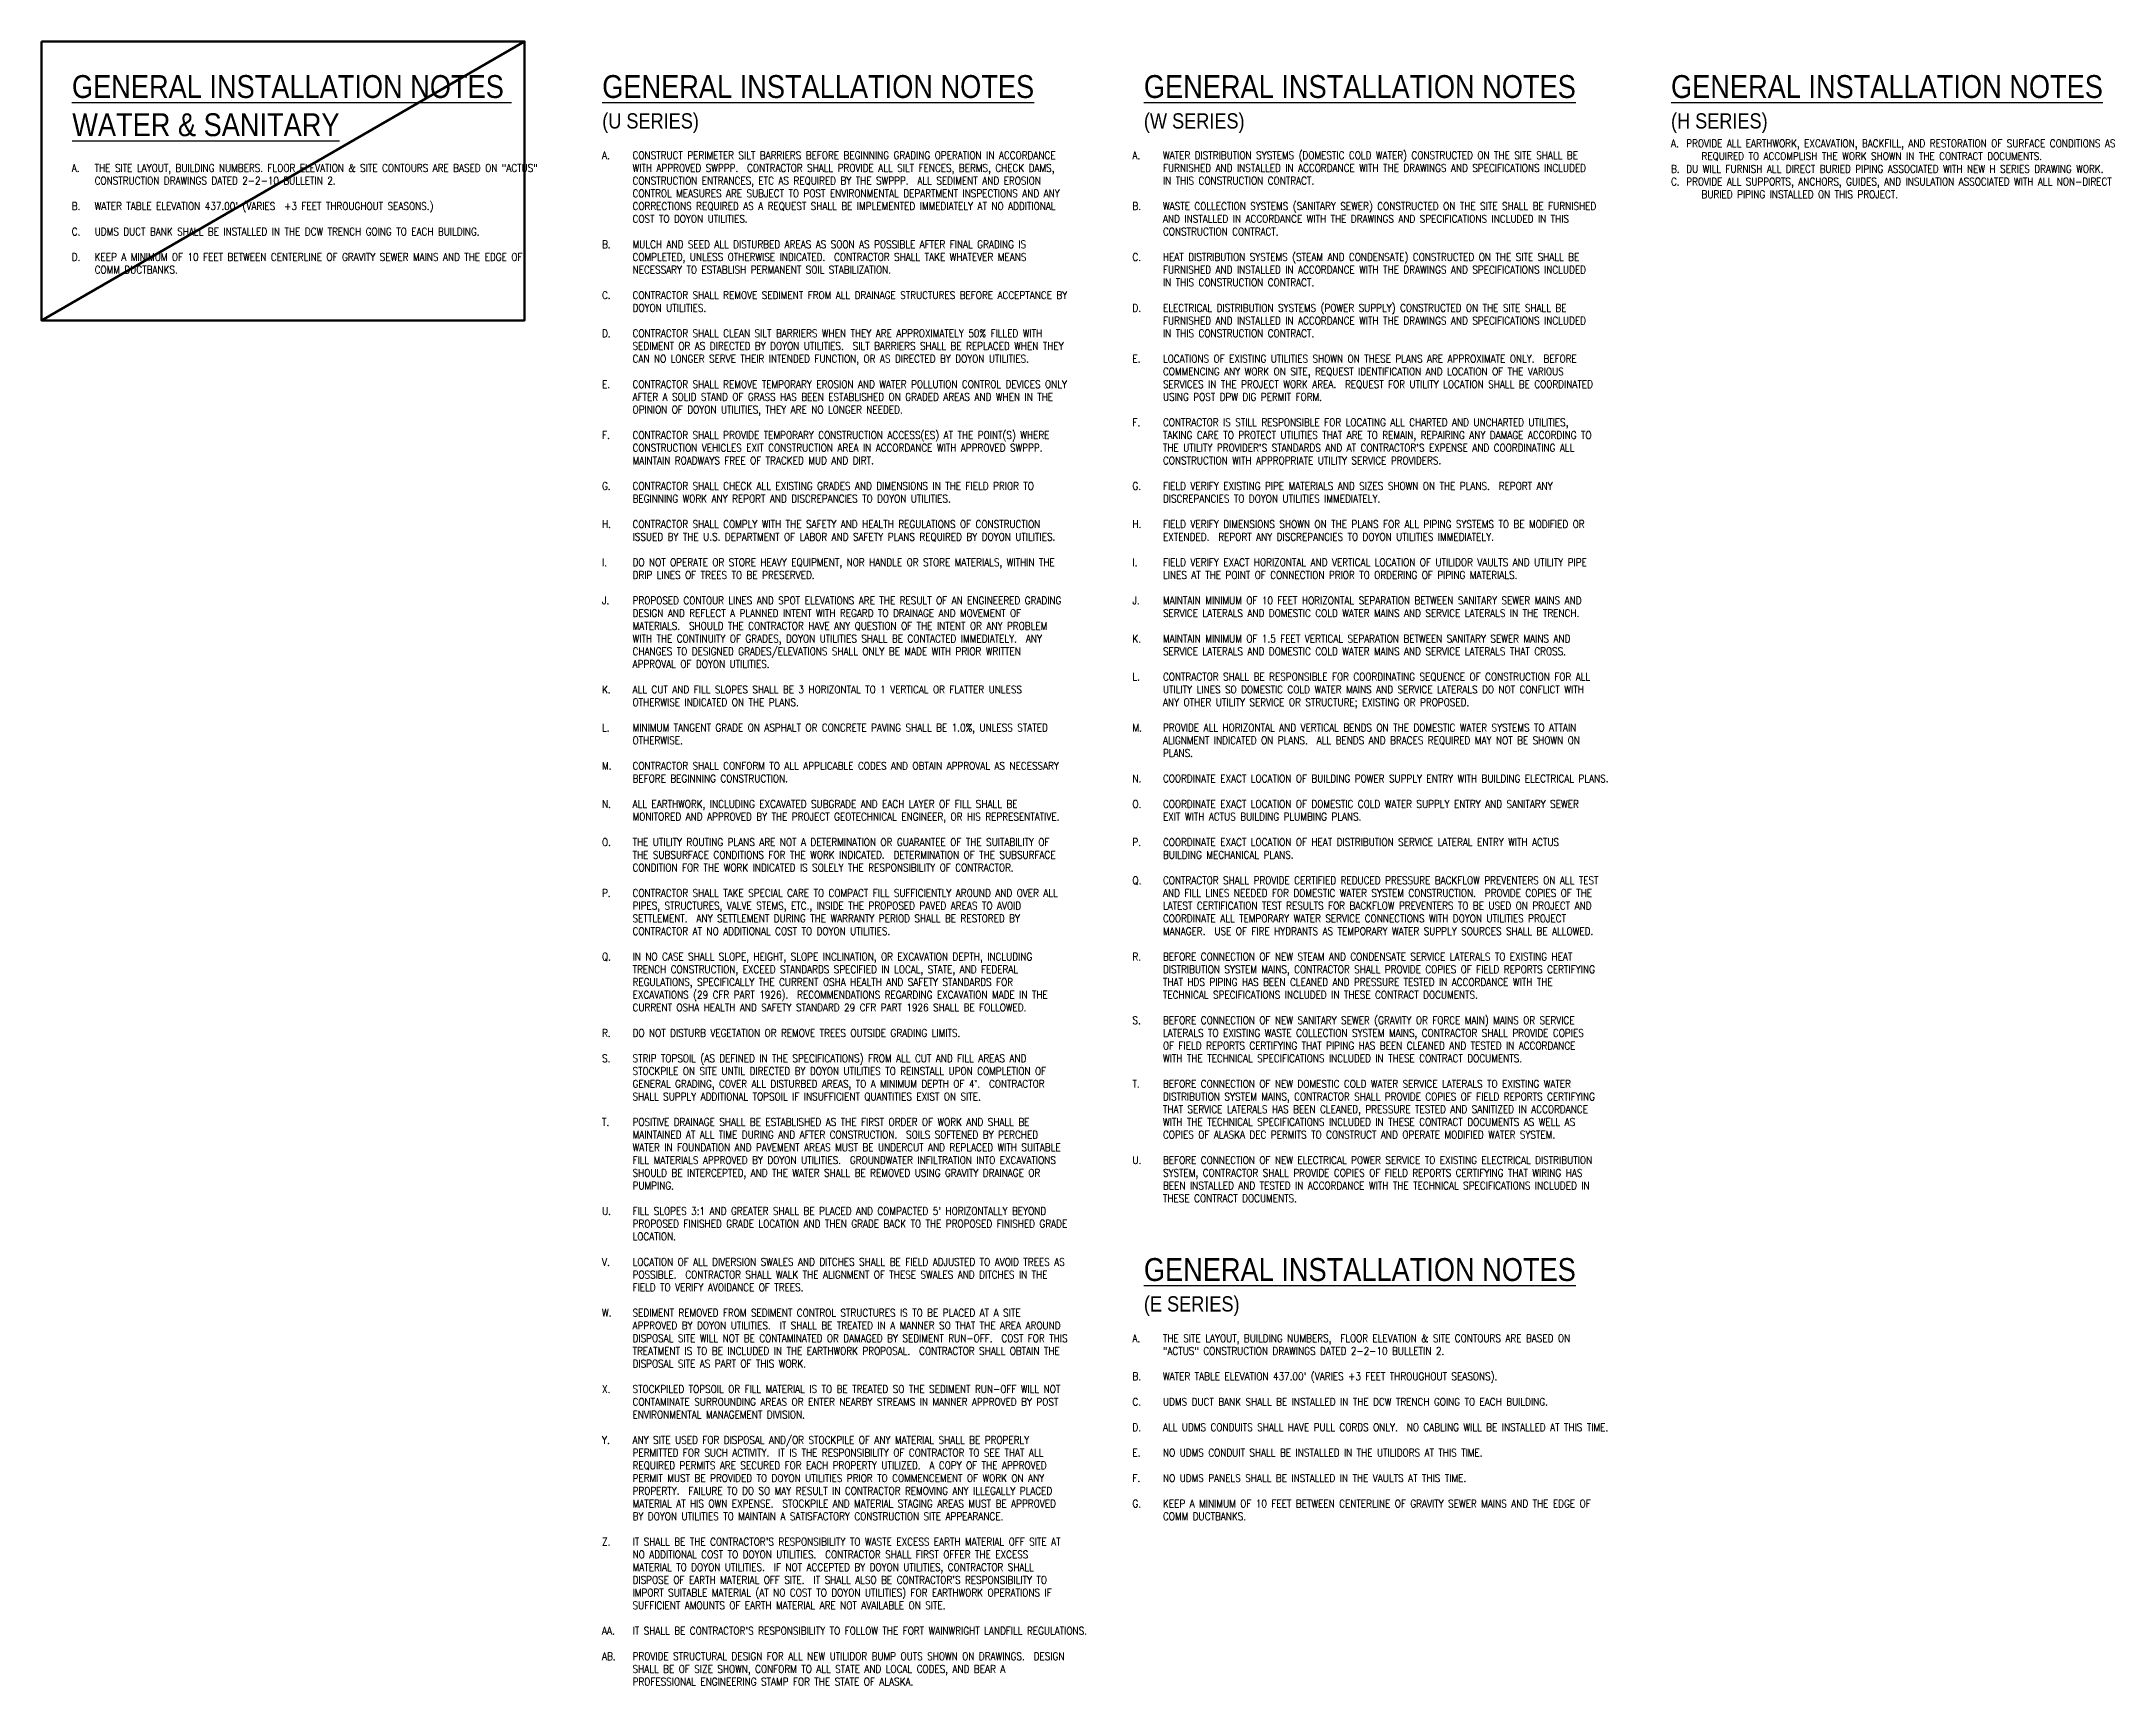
# Model space of a CAD drawing. Header units: inches. Extents: x 56 to 3895, y -697 to 736.
# Drawn here: x 2265 to 3895, y -556 to 736 of the extents above; entities that cross this region are included whole.
import ezdxf

# ---------------------------------------------------------------- set-up
doc = ezdxf.new("R2010")
doc.units = ezdxf.units.IN
doc.header["$LTSCALE"] = 0.5
doc.header["$MEASUREMENT"] = 0
doc.layers.get('Defpoints').update_dxf_attribs({"color": 251, "lineweight": 140})
doc.layers.add('GENERAL NOTES', color=41, linetype='Continuous')
doc.styles.add('RomanS', font='romans.shx', dxfattribs={"width": 0.85})

msp = doc.modelspace()

# ---------------------------------------------------------------- linework, layer by layer
at = {"layer": 'Defpoints'}
msp.add_line((2644.5, 736.3), (2264.6, 516.9), dxfattribs=at)
msp.add_lwpolyline([(2264.6, 736.3), (2644.5, 736.3), (2644.5, 516.9), (2264.6, 516.9)], close=True, dxfattribs=at)

# ---------------------------------------------------------------- texts
at = {"layer": 'GENERAL NOTES', "width": 365.464, "attachment_point": 1, "style": 'RomanS'}
for s, insert, char_height in [('\\A1;\\pi-0.25,l0.4;{\\fArial|b0|i0|c0|p34;\\H2.9999x;\\LGENERAL INSTALLATION NOTES  WATER & SANITARY\\A0;\\Fromans|c0;\\H0.33334x;\\l\\P\\P\\pi-18,l18,t18;A.^ITHE SITE LAYOUT, BUILDING NUMBERS. FLOOR ELEVATION & SITE CONTOURS ARE BASED ON "ACTUS" CONSTRUCTION DRAWINGS DATED 2-2-10 BULLETIN 2.\\P\\pi0,l0,tz;\\P\\pi-18,l18,t18;B.^IWATER TABLE ELEVATION 437.00\' (VARIES  +3 FEET THROUGHOUT SEASONS.)\\P\\pi0,l0,tz;\\P\\pi-18,l18,t18;C.^IUDMS DUCT BANK SHALL BE INSTALLED IN THE DCW TRENCH GOING TO EACH BUILDING.\\P\\pi0,l0,tz;\\P\\pi-18,l18,t18;D.^IKEEP A MINIMUM OF 10 FEET BETWEEN CENTERLINE OF GRAVITY SEWER MAINS AND THE EDGE OF COMM DUCTBANKS.}', (2288.4, 709.8), 6), ("\\A1;\\pi-0.25,l0.4;{\\fArial|b0|i0|c0|p34;\\H2.9999x;\\LGENERAL INSTALLATION NOTES\\P\\H0.66669x;\\l(U SERIES)\\A0;\\Fromans|c0;\\P\\H0.49999x;\\P\\pi-24,l24,t24;A.^ICONSTRUCT PERIMETER SILT BARRIERS BEFORE BEGINNING GRADING OPERATION IN ACCORDANCE WITH APPROVED SWPPP.  CONTRACTOR SHALL PROVIDE ALL SILT FENCES, BERMS, CHECK DAMS, CONSTRUCTION ENTRANCES, ETC AS REQUIRED BY THE SWPPP.  ALL SEDIMENT AND EROSION CONTROL MEASURES ARE SUBJECT TO POST ENVIRONMENTAL DEPARTMENT INSPECTIONS AND ANY CORRECTIONS REQUIRED AS A REQUEST SHALL BE IMPLEMENTED IMMEDIATELY AT NO ADDITIONAL COST TO DOYON UTILITIES.\\P\\ptz;\\P\\pt24;B.^IMULCH AND SEED ALL DISTURBED AREAS AS SOON AS POSSIBLE AFTER FINAL GRADING IS COMPLETED, UNLESS OTHERWISE INDICATED.  CONTRACTOR SHALL TAKE WHATEVER MEANS NECESSARY TO ESTABLISH PERMANENT SOIL STABILIZATION.\\P\\ptz;\\P\\pt24;C.^ICONTRACTOR SHALL REMOVE SEDIMENT FROM ALL DRAINAGE STRUCTURES BEFORE ACCEPTANCE BY DOYON UTILITIES.\\P\\ptz;\\P\\pt24;D.^ICONTRACTOR SHALL CLEAN SILT BARRIERS WHEN THEY ARE APPROXIMATELY 50% FILLED WITH SEDIMENT OR AS DIRECTED BY DOYON UTILITIES.  SILT BARRIERS SHALL BE REPLACED WHEN THEY CAN NO LONGER SERVE THEIR INTENDED FUNCTION, OR AS DIRECTED BY DOYON UTILITIES.\\P\\ptz;\\P\\pt24;E.^ICONTRACTOR SHALL REMOVE TEMPORARY EROSION AND WATER POLLUTION CONTROL DEVICES ONLY AFTER A SOLID STAND OF GRASS HAS BEEN ESTABLISHED ON GRADED AREAS AND WHEN IN THE OPINION OF DOYON UTILITIES, THEY ARE NO LONGER NEEDED.\\P\\ptz;\\P\\pt24;F.^ICONTRACTOR SHALL PROVIDE TEMPORARY CONSTRUCTION ACCESS(ES) AT THE POINT(S) WHERE CONSTRUCTION VEHICLES EXIT CONSTRUCTION AREA IN ACCORDANCE WITH APPROVED SWPPP.  MAINTAIN ROADWAYS FREE OF TRACKED MUD AND DIRT.\\P\\ptz;\\P\\pt24;G.^ICONTRACTOR SHALL CHECK ALL EXISTING GRADES AND DIMENSIONS IN THE FIELD PRIOR TO BEGINNING WORK ANY REPORT AND DISCREPANCIES TO DOYON UTILITIES.\\P\\ptz;\\P\\pt24;H.^ICONTRACTOR SHALL COMPLY WITH THE SAFETY AND HEALTH REGULATIONS OF CONSTRUCTION ISSUED BY THE U.S. DEPARTMENT OF LABOR AND SAFETY PLANS REQUIRED BY DOYON UTILITIES.\\P\\pi-0.25,l0.4,tz;\\P\\pi-24,l24,t24;I.^IDO NOT OPERATE OR STORE HEAVY EQUIPMENT, NOR HANDLE OR STORE MATERIALS, WITHIN THE DRIP LINES OF TREES TO BE PRESERVED.\\P\\ptz;\\P\\pt24;J.^IPROPOSED CONTOUR LINES AND SPOT ELEVATIONS ARE THE RESULT OF AN ENGINEERED GRADING DESIGN AND REFLECT A PLANNED INTENT WITH REGARD TO DRAINAGE AND MOVEMENT OF MATERIALS.  SHOULD THE CONTRACTOR HAVE ANY QUESTION OF THE INTENT OR ANY PROBLEM WITH THE CONTINUITY OF GRADES, DOYON UTILITIES SHALL BE CONTACTED IMMEDIATELY.  ANY CHANGES TO DESIGNED GRADES/ELEVATIONS SHALL ONLY BE MADE WITH PRIOR WRITTEN APPROVAL OF DOYON UTILITIES.\\P\\ptz;\\P\\pt24;K.^IALL CUT AND FILL SLOPES SHALL BE 3 HORIZONTAL TO 1 VERTICAL OR FLATTER UNLESS OTHERWISE INDICATED ON THE PLANS.\\P\\ptz;\\P\\pt24;L.^IMINIMUM TANGENT GRADE ON ASPHALT OR CONCRETE PAVING SHALL BE 1.0%, UNLESS STATED OTHERWISE.\\P\\ptz;\\P\\pt24;M.^ICONTRACTOR SHALL CONFORM TO ALL APPLICABLE CODES AND OBTAIN APPROVAL AS NECESSARY BEFORE BEGINNING CONSTRUCTION.\\P\\ptz;\\P\\pt24;N.^IALL EARTHWORK, INCLUDING EXCAVATED SUBGRADE AND EACH LAYER OF FILL SHALL BE MONITORED AND APPROVED BY THE PROJECT GEOTECHNICAL ENGINEER, OR HIS REPRESENTATIVE.\\P\\ptz;\\P\\pt24;O.^ITHE UTILITY ROUTING PLANS ARE NOT A DETERMINATION OR GUARANTEE OF THE SUITABILITY OF THE SUBSURFACE CONDITIONS FOR THE WORK INDICATED.  DETERMINATION OF THE SUBSURFACE CONDITION FOR THE WORK INDICATED IS SOLELY THE RESPONSIBILITY OF CONTRACTOR.\\P\\ptz;\\P\\pt24;P.^ICONTRACTOR SHALL TAKE SPECIAL CARE TO COMPACT FILL SUFFICIENTLY AROUND AND OVER ALL PIPES, STRUCTURES, VALVE STEMS, ETC., INSIDE THE PROPOSED PAVED AREAS TO AVOID SETTLEMENT.  ANY SETTLEMENT DURING THE WARRANTY PERIOD SHALL BE RESTORED BY CONTRACTOR AT NO ADDITIONAL COST TO DOYON UTILITIES.\\P\\ptz;\\P\\pt24;Q.^IIN NO CASE SHALL SLOPE, HEIGHT, SLOPE INCLINATION, OR EXCAVATION DEPTH, INCLUDING TRENCH CONSTRUCTION, EXCEED STANDARDS SPECIFIED IN LOCAL, STATE, AND FEDERAL REGULATIONS, SPECIFICALLY THE CURRENT OSHA HEALTH AND SAFETY STANDARDS FOR EXCAVATIONS (29 CFR PART 1926).  RECOMMENDATIONS REGARDING EXCAVATION MADE IN THE CURRENT OSHA HEALTH AND SAFETY STANDARD 29 CFR PART 1926 SHALL BE FOLLOWED.\\P\\ptz;\\P\\pt24;R.^IDO NOT DISTURB VEGETATION OR REMOVE TREES OUTSIDE GRADING LIMITS.\\P\\ptz;\\P\\pt24;S.^ISTRIP TOPSOIL (AS DEFINED IN THE SPECIFICATIONS) FROM ALL CUT AND FILL AREAS AND STOCKPILE ON SITE UNTIL DIRECTED BY DOYON UTILITIES TO REINSTALL UPON COMPLETION OF GENERAL GRADING, COVER ALL DISTURBED AREAS, TO A MINIMUM DEPTH OF 4\\fRaavi|b0|i0|c0|p34;”\\Fromans|c0;.  CONTRACTOR SHALL SUPPLY ADDITIONAL TOPSOIL IF INSUFFICIENT QUANTITIES EXIST ON SITE.\\P\\ptz;\\P\\pt24;T.^IPOSITIVE DRAINAGE SHALL BE ESTABLISHED AS THE FIRST ORDER OF WORK AND SHALL BE MAINTAINED AT ALL TIME DURING AND AFTER CONSTRUCTION.  SOILS SOFTENED BY PERCHED WATER IN FOUNDATION AND PAVEMENT AREAS MUST BE UNDERCUT AND REPLACED WITH SUITABLE FILL MATERIALS APPROVED BY DOYON UTILITIES.  GROUNDWATER INFILTRATION INTO EXCAVATIONS SHOULD BE INTERCEPTED, AND THE WATER SHALL BE REMOVED USING GRAVITY DRAINAGE OR PUMPING.\\P\\ptz;\\P\\pt24;U.^IFILL SLOPES 3:1 AND GREATER SHALL BE PLACED AND COMPACTED 5' HORIZONTALLY BEYOND PROPOSED FINISHED GRADE LOCATION AND THEN GRADE BACK TO THE PROPOSED FINISHED GRADE LOCATION.\\P\\ptz;\\P\\pt24;V.^ILOCATION OF ALL DIVERSION SWALES AND DITCHES SHALL BE FIELD ADJUSTED TO AVOID TREES AS POSSIBLE.  CONTRACTOR SHALL WALK THE ALIGNMENT OF THESE SWALES AND DITCHES IN THE FIELD TO VERIFY AVOIDANCE OF TREES.\\P\\ptz;\\P\\pt24;W.^ISEDIMENT REMOVED FROM SEDIMENT CONTROL STRUCTURES IS TO BE PLACED AT A SITE APPROVED BY DOYON UTILITIES.  IT SHALL BE TREATED IN A MANNER SO THAT THE AREA AROUND DISPOSAL SITE WILL NOT BE CONTAMINATED OR DAMAGED BY SEDIMENT RUN-OFF.  COST FOR THIS TREATMENT IS TO BE INCLUDED IN THE EARTHWORK PROPOSAL.  CONTRACTOR SHALL OBTAIN THE DISPOSAL SITE AS PART OF THIS WORK.\\P\\ptz;\\P\\pt24;X.^ISTOCKPILED TOPSOIL OR FILL MATERIAL IS TO BE TREATED SO THE SEDIMENT RUN-OFF WILL NOT CONTAMINATE SURROUNDING AREAS OR ENTER NEARBY STREAMS IN MANNER APPROVED BY POST ENVIRONMENTAL MANAGEMENT DIVISION.\\P\\ptz;\\P\\pt24;Y.^IANY SITE USED FOR DISPOSAL AND/OR STOCKPILE OF ANY MATERIAL SHALL BE PROPERLY PERMITTED FOR SUCH ACTIVITY.  IT IS THE RESPONSIBILITY OF CONTRACTOR TO SEE THAT ALL REQUIRED PERMITS ARE SECURED FOR EACH PROPERTY UTILIZED.  A COPY OF THE APPROVED PERMIT MUST BE PROVIDED TO DOYON UTILITIES PRIOR TO COMMENCEMENT OF WORK ON ANY PROPERTY.  FAILURE TO DO SO MAY RESULT IN CONTRACTOR REMOVING ANY ILLEGALLY PLACED MATERIAL AT HIS OWN EXPENSE.  STOCKPILE AND MATERIAL STAGING AREAS MUST BE APPROVED BY DOYON UTILITIES TO MAINTAIN A SATISFACTORY CONSTRUCTION SITE APPEARANCE.\\P\\ptz;\\P\\pt24;Z.^IIT SHALL BE THE CONTRACTOR'S RESPONSIBILITY TO WASTE EXCESS EARTH MATERIAL OFF SITE AT NO ADDITIONAL COST TO DOYON UTILITIES.  CONTRACTOR SHALL FIRST OFFER THE EXCESS MATERIAL TO DOYON UTILITIES.  IF NOT ACCEPTED BY DOYON UTILITIES, CONTRACTOR SHALL DISPOSE OF EARTH MATERIAL OFF SITE.  IT SHALL ALSO BE CONTRACTOR'S RESPONSIBILITY TO IMPORT SUITABLE MATERIAL (AT NO COST TO DOYON UTILITIES) FOR EARTHWORK OPERATIONS IF SUFFICIENT AMOUNTS OF EARTH MATERIAL ARE NOT AVAILABLE ON SITE.\\P\\ptz;\\P\\pt24;AA.^IIT SHALL BE CONTRACTOR'S RESPONSIBILITY TO FOLLOW THE FORT WAINWRIGHT LANDFILL REGULATIONS.\\P\\pi-0.25,l0.4,tz;\\P\\pi-24,l24,t24;AB.^IPROVIDE STRUCTURAL DESIGN FOR ALL NEW UTILIDOR BUMP OUTS SHOWN ON DRAWINGS.  DESIGN SHALL BE OF SIZE SHOWN, CONFORM TO ALL STATE AND LOCAL CODES, AND BEAR A PROFESSIONAL ENGINEERING STAMP FOR THE STATE OF ALASKA.}", (2705.4, 709.8), 6), ('\\A1;\\pi-3.5527e-015,l9;{\\fArial|b0|i0|c0|p34;\\H2.9999x;\\LGENERAL INSTALLATION NOTES \\P\\H0.66669x;\\l(W SERIES)\\A0;\\Fromans|c0;\\H0.49999x;\\P\\P\\pi-24,l24,t24;A.^IWATER DISTRIBUTION SYSTEMS (DOMESTIC COLD WATER) CONSTRUCTED ON THE SITE SHALL BE FURNISHED AND INSTALLED IN ACCORDANCE WITH THE DRAWINGS AND SPECIFICATIONS INCLUDED IN THIS CONSTRUCTION CONTRACT.\\P\\ptz;\\P\\pt24;B.^IWASTE COLLECTION SYSTEMS (SANITARY SEWER) CONSTRUCTED ON THE SITE SHALL BE FURNISHED AND INSTALLED IN ACCORDANCE WITH THE DRAWINGS AND SPECIFICATIONS INCLUDED IN THIS CONSTRUCTION CONTRACT.\\P\\ptz;\\P\\pt24;C.^IHEAT DISTRIBUTION SYSTEMS (STEAM AND CONDENSATE) CONSTRUCTED ON THE SITE SHALL BE FURNISHED AND INSTALLED IN ACCORDANCE WITH THE DRAWINGS AND SPECIFICATIONS INCLUDED IN THIS CONSTRUCTION CONTRACT.\\P\\ptz;\\P\\pt24;D.^IELECTRICAL DISTRIBUTION SYSTEMS (POWER SUPPLY) CONSTRUCTED ON THE SITE SHALL BE FURNISHED AND INSTALLED IN ACCORDANCE WITH THE DRAWINGS AND SPECIFICATIONS INCLUDED IN THIS CONSTRUCTION CONTRACT.\\P\\ptz;\\P\\pt24;E.^ILOCATIONS OF EXISTING UTILITIES SHOWN ON THESE PLANS ARE APPROXIMATE ONLY.  BEFORE COMMENCING ANY WORK ON SITE, REQUEST IDENTIFICATION AND LOCATION OF THE VARIOUS SERVICES IN THE PROJECT WORK AREA.  REQUEST FOR UTILITY LOCATION SHALL BE COORDINATED USING POST DPW DIG PERMIT FORM.\\P\\ptz;\\P\\pt24;F.^ICONTRACTOR IS STILL RESPONSIBLE FOR LOCATING ALL CHARTED AND UNCHARTED UTILITIES, TAKING CARE TO PROTECT UTILITIES THAT ARE TO REMAIN, REPAIRING ANY DAMAGE ACCORDING TO THE UTILITY PROVIDER\'S STANDARDS AND AT CONTRACTOR\'S EXPENSE AND COORDINATING ALL CONSTRUCTION WITH APPROPRIATE UTILITY SERVICE PROVIDERS.\\P\\ptz;\\P\\pt24;G.^IFIELD VERIFY EXISTING PIPE MATERIALS AND SIZES SHOWN ON THE PLANS.  REPORT ANY DISCREPANCIES TO DOYON UTILITIES IMMEDIATELY.\\P\\ptz;\\P\\pt24;H.^IFIELD VERIFY DIMENSIONS SHOWN ON THE PLANS FOR ALL PIPING SYSTEMS TO BE MODIFIED OR EXTENDED.  REPORT ANY DISCREPANCIES TO DOYON UTILITIES IMMEDIATELY.\\P\\ptz;\\P\\pt24;I.^IFIELD VERIFY EXACT HORIZONTAL AND VERTICAL LOCATION OF UTILIDOR VAULTS AND UTILITY PIPE LINES AT THE POINT OF CONNECTION PRIOR TO ORDERING OF PIPING MATERIALS.\\P\\ptz;\\P\\pt24;J.^IMAINTAIN MINIMUM OF 10 FEET HORIZONTAL SEPARATION BETWEEN SANITARY SEWER MAINS AND SERVICE LATERALS AND DOMESTIC COLD WATER MAINS AND SERVICE LATERALS IN THE TRENCH.\\P\\ptz;\\P\\pt24;K.^IMAINTAIN MINIMUM OF 1.5 FEET VERTICAL SEPARATION BETWEEN SANITARY SEWER MAINS AND SERVICE LATERALS AND DOMESTIC COLD WATER MAINS AND SERVICE LATERALS THAT CROSS.\\P\\ptz;\\P\\pt24;L.^ICONTRACTOR SHALL BE RESPONSIBLE FOR COORDINATING SEQUENCE OF CONSTRUCTION FOR ALL UTILITY LINES SO DOMESTIC COLD WATER MAINS AND SERVICE LATERALS DO NOT CONFLICT WITH ANY OTHER UTILITY SERVICE OR STRUCTURE; EXISTING OR PROPOSED.\\P\\ptz;\\P\\pt24;M.^IPROVIDE ALL HORIZONTAL AND VERTICAL BENDS ON THE DOMESTIC WATER SYSTEMS TO ATTAIN ALIGNMENT INDICATED ON PLANS.  ALL BENDS AND BRACES REQUIRED MAY NOT BE SHOWN ON PLANS.\\P\\ptz;\\P\\pt24;N.^ICOORDINATE EXACT LOCATION OF BUILDING POWER SUPPLY ENTRY WITH BUILDING ELECTRICAL PLANS.\\P\\ptz;\\P\\pt24;O.^ICOORDINATE EXACT LOCATION OF DOMESTIC COLD WATER SUPPLY ENTRY AND SANITARY SEWER EXIT WITH ACTUS BUILDING PLUMBING PLANS.\\P\\ptz;\\P\\pt24;P.^ICOORDINATE EXACT LOCATION OF HEAT DISTRIBUTION SERVICE LATERAL ENTRY WITH ACTUS BUILDING MECHANICAL PLANS.\\P\\ptz;\\P\\pt24;Q.^ICONTRACTOR SHALL PROVIDE CERTIFIED REDUCED PRESSURE BACKFLOW PREVENTERS ON ALL TEST AND FILL LINES NEEDED FOR DOMESTIC WATER SYSTEM CONSTRUCTION.  PROVIDE COPIES OF THE LATEST CERTIFICATION TEST RESULTS FOR BACKFLOW PREVENTERS TO BE USED ON PROJECT AND COORDINATE ALL TEMPORARY WATER SERVICE CONNECTIONS WITH DOYON UTILITIES PROJECT MANAGER.  USE OF FIRE HYDRANTS AS TEMPORARY WATER SUPPLY SOURCES SHALL BE ALLOWED.\\P\\ptz;\\P\\pt24;R.^IBEFORE CONNECTION OF NEW STEAM AND CONDENSATE SERVICE LATERALS TO EXISTING HEAT DISTRIBUTION SYSTEM MAINS, CONTRACTOR SHALL PROVIDE COPIES OF FIELD REPORTS CERTIFYING THAT HDS PIPING HAS BEEN CLEANED AND PRESSURE TESTED IN ACCORDANCE WITH THE TECHNICAL SPECIFICATIONS INCLUDED IN THESE CONTRACT DOCUMENTS.\\P\\ptz;\\P\\pt24;S.^IBEFORE CONNECTION OF NEW SANITARY SEWER (GRAVITY OR FORCE MAIN) MAINS OR SERVICE LATERALS TO EXISTING WASTE COLLECTION SYSTEM MAINS, CONTRACTOR SHALL PROVIDE COPIES OF FIELD REPORTS CERTIFYING THAT PIPING HAS BEEN CLEANED AND TESTED IN ACCORDANCE WITH THE TECHNICAL SPECIFICATIONS INCLUDED IN THESE CONTRACT DOCUMENTS.\\P\\ptz;\\P\\pt24;T.^IBEFORE CONNECTION OF NEW DOMESTIC COLD WATER SERVICE LATERALS TO EXISTING WATER DISTRIBUTION SYSTEM MAINS, CONTRACTOR SHALL PROVIDE COPIES OF FIELD REPORTS CERTIFYING THAT SERVICE LATERALS HAS BEEN CLEANED, PRESSURE TESTED AND SANITIZED IN ACCORDANCE WITH THE TECHNICAL SPECIFICATIONS INCLUDED IN THESE CONTRACT DOCUMENTS AS WELL AS COPIES OF ALASKA DEC PERMITS TO CONSTRUCT AND OPERATE MODIFIED WATER SYSTEM.\\P\\ptz;\\P\\pt24;U.^IBEFORE CONNECTION OF NEW ELECTRICAL POWER SERVICE TO EXISTING ELECTRICAL DISTRIBUTION SYSTEM, CONTRACTOR SHALL PROVIDE COPIES OF FIELD REPORTS CERTIFYING THAT WIRING HAS BEEN INSTALLED AND TESTED IN ACCORDANCE WITH THE TECHNICAL SPECIFICATIONS INCLUDED IN THESE CONTRACT DOCUMENTS.\\P\\pi-3.5527e-015,l9,tz;\\P\\A1;\\fArial|b0|i0|c0|p34;\\H2.9999x;\\L\\PGENERAL INSTALLATION NOTES\\P\\H0.6667x;\\l(E SERIES)\\H1.4999x;\\L \\A0;\\Fromans|c0;\\H0.33334x;\\l\\P\\P\\pi-24,l24,t24;A.^ITHE SITE LAYOUT, BUILDING NUMBERS,  FLOOR ELEVATION & SITE CONTOURS ARE BASED ON "ACTUS" CONSTRUCTION DRAWINGS DATED 2-2-10 BULLETIN 2.\\P\\pi-3.5527e-015,l9,tz;\\P\\pi-24,l24,t24;B.^IWATER TABLE ELEVATION 437.00\' (VARIES +3 FEET THROUGHOUT SEASONS).\\P\\pi-3.5527e-015,l9,tz;\\P\\pi-24,l24,t24;C.^IUDMS DUCT BANK SHALL BE INSTALLED IN THE DCW TRENCH GOING TO EACH BUILDING. \\P\\pi-3.5527e-015,l9,tz;\\P\\pi-24,l24,t24;D.^IALL UDMS CONDUITS SHALL HAVE PULL CORDS ONLY.  NO CABLING WILL BE INSTALLED AT THIS TIME.\\P\\pi-3.5527e-015,l9,tz;\\P\\pi-24,l24,t24;E.^INO UDMS CONDUIT SHALL BE INSTALLED IN THE UTILIDORS AT THIS TIME. \\P\\pi-3.5527e-015,l9,tz;\\P\\pi-24,l24,t24;F.^INO UDMS PANELS SHALL BE INSTALLED IN THE VAULTS AT THIS TIME. \\P\\pi-3.5527e-015,l9,tz;\\P\\pi-24,l24,t24;G.^IKEEP A MINIMUM OF 10 FEET BETWEEN CENTERLINE OF GRAVITY SEWER MAINS AND THE EDGE OF COMM DUCTBANKS.}', (3122.5, 709.8), 6), ('\\A1;{\\fArial|b0|i0|c0|p34;\\H5.9998x;\\LGENERAL INSTALLATION NOTES\\P\\H0.66669x;\\l(H SERIES)\\Fromans|c0;\\P\\H0.036x;\\L\\P\\pi-24,l24;\\A0;\\H13.889x;\\lA.^IPROVIDE ALL EARTHWORK, EXCAVATION, BACKFILL, AND RESTORATION OF SURFACE CONDITIONS AS REQUIRED TO ACCOMPLISH THE WORK SHOWN IN THE CONTRACT DOCUMENTS.\\P\\H0.99995x;B.^IDU WILL FURNISH ALL DIRECT BURIED PIPING ASSOCIATED WITH \\H0.99999x;NEW H SERIES DRAWING WORK.\\~ \\PC.^IPROVIDE ALL SUPPORTS, ANCHORS, GUIDES, AND INSULATION ASSOCIATED WITH ALL NON-DIRECT BURIED PIPING INSTALLED ON THIS PROJECT.}', (3546, 709.8), 3)]:
    msp.add_mtext(s, dxfattribs=dict(at, insert=insert, char_height=char_height))

doc.saveas('drawing.dxf')
